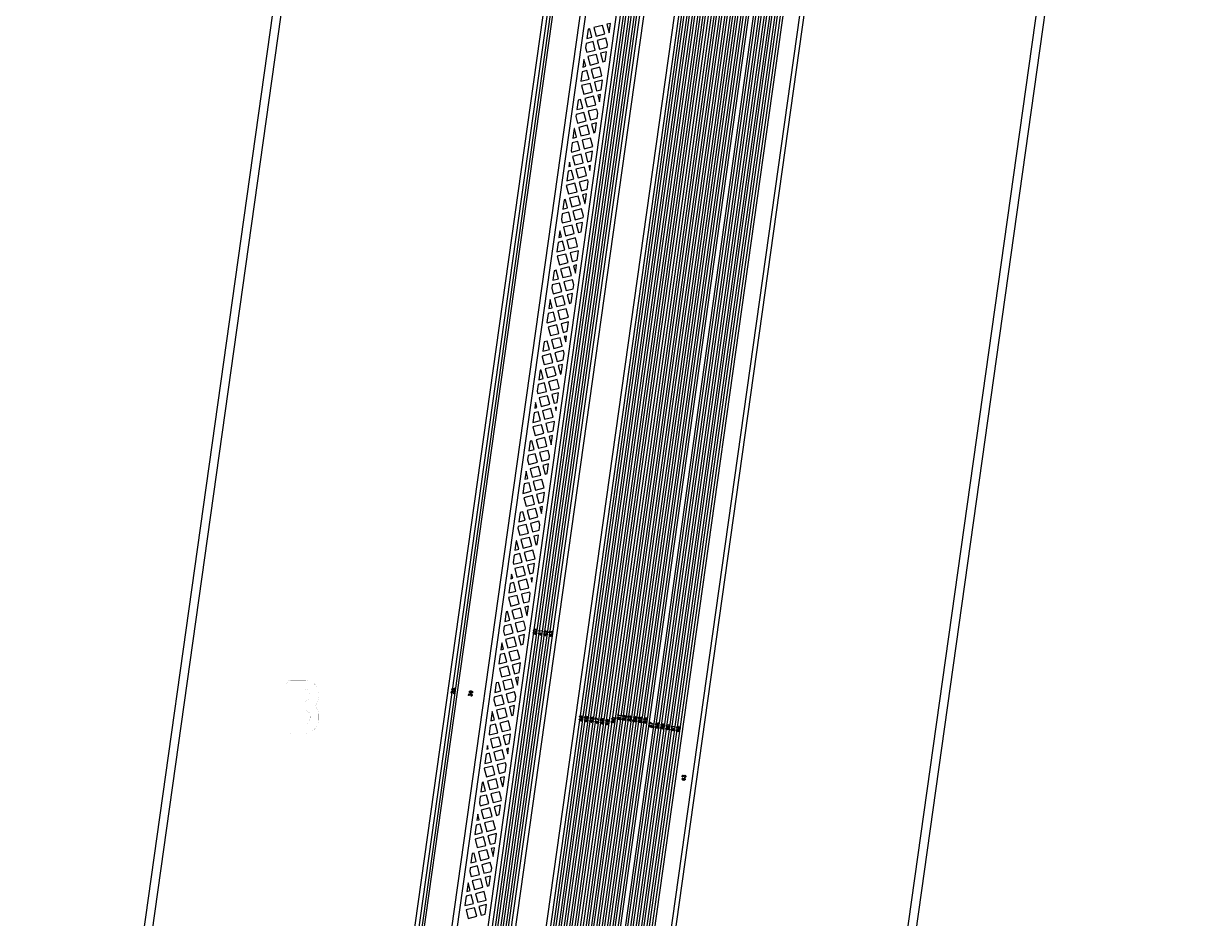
# Model space of a CAD drawing. Extents: x 150 to 463, y 50 to 272.
# Drawn here: x 180.66 to 207.08, y 125.58 to 145.83 of the extents above; entities that cross this region are included whole.
import ezdxf

# ---------------------------------------------------------------- set-up
doc = ezdxf.new("R2010")
doc.units = 0
for name, color, linetype in [('bak_bak_btr2-bcq4636', 9, 'Continuous'), ('bak_outline', 8, 'Continuous'), ('biaozhu1', 5, 'Continuous'), ('quyukuang', 6, 'Continuous')]:
    doc.layers.add(name, color=color, linetype=linetype)

msp = doc.modelspace()

# ---------------------------------------------------------------- linework, layer by layer
at = {"layer": 'bak_bak_btr2-bcq4636'}
for p, q in [((193.94, 145.834), (193.858, 145.813)), ((193.849, 145.191), (193.717, 145.157)), ((193.339, 145.02), (193.315, 144.846)), ((193.759, 144.548), (193.577, 144.501)), ((193.714, 144.226), (193.652, 144.21)), ((193.652, 144.21), (193.691, 144.062)), ((193.691, 144.062), (193.714, 144.226)), ((193.623, 143.583), (193.512, 143.554)), ((193.533, 142.94), (193.372, 142.898)), ((193.012, 142.691), (192.999, 142.595)), ((193.488, 142.619), (193.447, 142.608)), ((193.447, 142.608), (193.472, 142.509)), ((193.472, 142.509), (193.488, 142.619)), ((193.397, 141.975), (193.307, 141.952)), ((193.307, 141.332), (193.166, 141.296)), ((192.794, 141.139), (192.773, 140.988)), ((193.217, 140.689), (193.026, 140.64)), ((193.171, 140.368), (193.101, 140.349)), ((193.101, 140.349), (193.145, 140.18)), ((193.145, 140.18), (193.171, 140.368)), ((192.576, 139.586), (192.547, 139.38)), ((193.081, 139.724), (192.961, 139.693)), ((192.991, 139.081), (192.821, 139.037)), ((192.945, 138.76), (192.896, 138.747)), ((192.896, 138.747), (192.927, 138.628)), ((192.927, 138.628), (192.945, 138.76)), ((192.855, 138.117), (192.756, 138.091)), ((192.765, 137.474), (192.616, 137.435)), ((192.248, 137.257), (192.23, 137.129)), ((192.719, 137.152), (192.691, 137.145)), ((192.691, 137.145), (192.709, 137.075)), ((192.709, 137.075), (192.719, 137.152)), ((192.629, 136.509), (192.551, 136.489)), ((192.551, 136.489), (192.6, 136.299)), ((192.6, 136.299), (192.629, 136.509)), ((192.539, 135.866), (192.41, 135.833)), ((192.03, 135.705), (192.004, 135.521)), ((192.448, 135.223), (192.27, 135.177)), ((192.403, 134.901), (192.345, 134.886)), ((192.345, 134.886), (192.381, 134.746)), ((192.381, 134.746), (192.403, 134.901)), ((192.313, 134.258), (192.205, 134.23)), ((192.222, 133.615), (192.065, 133.574)), ((191.703, 133.376), (191.688, 133.27)), ((192.177, 133.293), (192.14, 133.284)), ((192.14, 133.284), (192.163, 133.194)), ((192.163, 133.194), (192.177, 133.293)), ((192.087, 132.65), (192, 132.628)), ((191.485, 131.823), (191.462, 131.662)), ((191.996, 132.007), (191.859, 131.972)), ((191.906, 131.364), (191.719, 131.316)), ((191.861, 131.042), (191.794, 131.025)), ((191.836, 130.865), (191.861, 131.042)), ((191.794, 131.025), (191.836, 130.865)), ((191.77, 130.399), (191.654, 130.369)), ((191.68, 129.756), (191.514, 129.713)), ((191.157, 129.494), (191.146, 129.411)), ((191.635, 129.435), (191.589, 129.423)), ((191.589, 129.423), (191.618, 129.312)), ((191.618, 129.312), (191.635, 129.435)), ((191.544, 128.791), (191.449, 128.767)), ((191.454, 128.148), (191.309, 128.111)), ((190.939, 127.942), (190.92, 127.804)), ((191.318, 127.184), (191.243, 127.164)), ((191.243, 127.164), (191.29, 126.983)), ((191.29, 126.983), (191.318, 127.184)), ((191.228, 126.541), (191.103, 126.508)), ((190.721, 126.389), (190.694, 126.196)), ((191.138, 125.897), (190.963, 125.852))]:
    msp.add_line(p, q, dxfattribs=at)
for points in [[(198.575, 174.621), (198.583, 174.611, -0.131128), (198.595, 174.588, 0.106139), (198.709, 174.343, 0.053546), (198.782, 174.265, -0.053498), (198.87, 174.169, -0.052892), (198.923, 174.08, -0.132253), (198.94, 173.977), (198.76, 172.694, 0.091975), (198.771, 172.34, 0.067399), (198.922, 171.928), (199.225, 171.354, -0.036746), (199.398, 170.958), (199.427, 170.881, -0.131039), (199.642, 169.031), (198.334, 159.73, -0.163327), (196.639, 156.338, 0.131967), (195.213, 153.879), (195.165, 153.683, 0.021614), (195.078, 153.218), (188.652, 107.495, 0.030161), (188.537, 106.05, 0.077088), (189.033, 102.399)], [(200.098, 174.68, 0.149414), (200.134, 174.538, -0.05097), (200.136, 174.532, 0.124583), (200.311, 174.395, -0.127127), (200.701, 174.085), (201.614, 172.874, -0.198996), (201.731, 172.418), (200.029, 160.302, -0.012848), (199.941, 159.775), (199.894, 159.444, -0.170085), (197.668, 155.135, 0.036039), (197.312, 154.693, 0.094193), (196.714, 153.348), (196.696, 153.269, 0.017656), (196.647, 152.995), (190.198, 107.106, 0.197313)], [(200.471, 174.615, 0.202262), (200.498, 174.498, -0.1152), (200.505, 174.485, 0.024082), (200.612, 174.371, -0.038219), (200.782, 174.178), (201.71, 172.946, -0.198783), (201.85, 172.401), (200.147, 160.285, -0.012779), (200.059, 159.755), (200.013, 159.427, -0.169928), (197.753, 155.05, 0.035783), (197.41, 154.625, 0.094144), (196.831, 153.321), (196.814, 153.243, 0.017658), (196.766, 152.978), (190.316, 107.089, 0.19731)], [(190.138, 107.114), (196.588, 153.004, -0.017657), (196.638, 153.282), (196.655, 153.361, -0.130859), (197.626, 155.178, 0.170248), (199.835, 159.456), (199.882, 159.786, 0.012866), (199.969, 160.31), (201.672, 172.426, 0.198996), (201.566, 172.838), (200.653, 174.049, 0.127162), (200.287, 174.34, -0.122223), (200.092, 174.492, -0.174433), (200.076, 174.508, -0.034462), (200.073, 174.511, 0.138387), (199.957, 174.6)], [(190.257, 107.098), (196.706, 152.987, -0.017658), (196.755, 153.256), (196.772, 153.335, -0.130433), (197.71, 155.092, -0.01794), (197.711, 155.093, 0.021406), (198.152, 155.548, 0.148454), (199.955, 159.448), (200, 159.766, 0.012793), (200.088, 160.294), (201.791, 172.41, 0.198786), (201.662, 172.91), (200.734, 174.142, 0.038253), (200.57, 174.328, -0.024255), (200.459, 174.447, -0.137379), (200.446, 174.459, 0.143456), (200.351, 174.515)], [(190.376, 107.081), (196.825, 152.97, -0.01763), (196.872, 153.231, -0.135611), (197.796, 155.009, 0.021282), (198.242, 155.468, 0.148297), (200.074, 159.427, 0.00777), (200.074, 159.433, -0.015446), (200.074, 159.434), (200.118, 159.746, 0.012731), (200.207, 160.277), (201.913, 172.418, 0.198499), (201.773, 172.962), (200.904, 174.118, -0.02873), (200.794, 174.296, -0.106724), (200.785, 174.307, -0.027329), (200.771, 174.34, -0.002186), (200.764, 174.354, 0.137636), (200.655, 174.462)], [(200.825, 174.534, 0.193345), (200.845, 174.333, -0.06394), (200.847, 174.325, 0.028665), (200.953, 174.153), (201.821, 172.998, -0.198502), (201.973, 172.41), (200.266, 160.269, -0.012713), (200.177, 159.735), (200.132, 159.409, -0.169765), (197.838, 154.966, 0.035528), (197.509, 154.556, 0.099432), (196.931, 153.218, 0.01763), (196.884, 152.961), (190.435, 107.073, 0.197297)], [(190.497, 107.084), (196.944, 152.952, -0.01762), (196.989, 153.205, -0.135414), (197.882, 154.924, 0.006579), (198.026, 155.064, 0.014578), (198.331, 155.388, 0.147932), (200.192, 159.402, 0.006059), (200.193, 159.413, -0.027454), (200.193, 159.416, -0.037766), (200.194, 159.42), (200.237, 159.726, 0.012633), (200.325, 160.259), (202.043, 172.484, 0.198697), (201.918, 172.969), (201.035, 174.141, -0.183075), (200.981, 174.325, 0.164766), (200.949, 174.433)], [(201.106, 174.417, 0.171345), (201.045, 174.314, -0.096418), (201.04, 174.303, 0.161902), (201.082, 174.178), (201.966, 173.005, -0.198698), (202.103, 172.476), (200.387, 160.271, -0.013082), (200.296, 159.716), (200.254, 159.419, -0.05642), (200.254, 159.412, -0.170182), (197.924, 154.882, 0.029886), (197.652, 154.551, 0.004213), (197.608, 154.488, 0.099474), (197.048, 153.192, 0.017615), (197.003, 152.944), (190.554, 107.056, 0.197286)], [(201.499, 174.418, 0.170332), (201.518, 174.298, -0.131789), (201.525, 174.283), (201.68, 174.078, -0.198919), (201.769, 173.732), (201.754, 173.625, 0.198328), (201.809, 173.413), (202.116, 173.005, -0.198839), (202.234, 172.549), (200.393, 159.448, -0.090852), (199.482, 156.708, -0.05656), (198.465, 155.268, -0.014573), (198.153, 154.937, -0.006425), (198.009, 154.797, 0.029594), (197.75, 154.48, 0.004216), (197.706, 154.419, 0.099847), (197.164, 153.162, 0.013588), (197.129, 152.977, 0.004004), (197.122, 152.93), (190.673, 107.039, 0.19729)], [(201.832, 174.364, 0.168135), (201.854, 174.246), (201.877, 174.218, -0.215062), (201.932, 174.03), (201.873, 173.608, 0.198095), (201.905, 173.485), (202.253, 173.023, -0.199002), (202.362, 172.6), (200.512, 159.431, -0.090872), (199.587, 156.65, -0.056548), (198.555, 155.188, -0.014571), (198.238, 154.852, -0.004457), (198.137, 154.753, 0.022675), (198.034, 154.645, 0.022465), (197.847, 154.41, 0.004204), (197.805, 154.35, 0.085944), (197.324, 153.316, 0.024447), (197.276, 153.091, -0.020824), (197.275, 153.089), (190.801, 107.021, 0.197275)], [(200.354, 174.13, 0.165147), (200.473, 174.062, -0.114734), (200.487, 174.057, -0.145941), (200.62, 173.988, -0.077087), (200.626, 173.982), (201.518, 172.802, -0.117926), (201.61, 172.591, -0.079299), (201.611, 172.521), (199.758, 159.343, -0.166082), (197.581, 155.218, 0.030727), (197.263, 154.833, 0.004291), (197.213, 154.762, 0.094312), (196.596, 153.374), (196.579, 153.294, 0.017683), (196.528, 153.012), (190.079, 107.122, 0.197317)], [(190.613, 107.048), (197.07, 152.987, -0.013572), (197.106, 153.174, -0.016115), (197.106, 153.176, -0.027791), (197.107, 153.179, -0.135195), (197.967, 154.84, 0.006448), (198.111, 154.979, 0.014576), (198.421, 155.308, 0.056555), (199.43, 156.737, 0.090852), (200.334, 159.456), (202.175, 172.558, 0.198838), (202.069, 172.969), (201.761, 173.377, -0.198329), (201.695, 173.633), (201.71, 173.74, 0.198918), (201.632, 174.042), (201.475, 174.251, -0.123534), (201.464, 174.262, 0.156302), (201.358, 174.326)], [(190.741, 107.03), (197.217, 153.102, -0.024394), (197.267, 153.332, -0.091429), (197.799, 154.445, -0.022477), (197.989, 154.684, -0.022647), (198.096, 154.797, 0.00445), (198.196, 154.894, 0.014569), (198.51, 155.228, 0.056557), (199.535, 156.679, 0.090864), (200.452, 159.44), (202.303, 172.609, 0.199002), (202.205, 172.987), (201.857, 173.449, -0.198135), (201.814, 173.616), (201.873, 174.039, 0.215004), (201.832, 174.179), (201.776, 174.245, -0.052682), (201.771, 174.248, 0.121171), (201.703, 174.276)], [(190.885, 107.192), (197.326, 153.023, -0.030934), (197.383, 153.3, -0.085915), (197.854, 154.316, -0.004204), (197.896, 154.375, -0.022473), (198.079, 154.606, -0.022666), (198.179, 154.71, 0.00446), (198.281, 154.809, 0.014574), (198.6, 155.149, 0.056553), (199.64, 156.621, 0.090857), (200.571, 159.423), (202.433, 172.67, 0.198639), (202.349, 172.996), (201.953, 173.522, -0.198105), (201.932, 173.6), (202.004, 174.11, -0.097183), (202.004, 174.122, 0.194175), (201.975, 174.259)], [(202.129, 174.235, 0.139654), (202.071, 174.144, -0.03308), (202.068, 174.111, -0.097907), (202.063, 174.099), (201.992, 173.592, 0.197705), (202.001, 173.558), (202.396, 173.032, -0.198647), (202.492, 172.662), (200.63, 159.415, -0.090866), (199.693, 156.592, -0.056549), (198.645, 155.109, -0.014574), (198.323, 154.767, -0.004471), (198.22, 154.667, 0.02263), (198.124, 154.566, 0.022486), (197.944, 154.339, 0.004217), (197.903, 154.281, 0.085871), (197.44, 153.285, 0.030903), (197.386, 153.015), (190.945, 107.183, 0.13433)], [(191.004, 107.175), (197.445, 153.007, -0.03091), (197.498, 153.269, -0.085882), (197.953, 154.247, -0.004187), (197.993, 154.304, -0.02251), (198.17, 154.527, -0.022689), (198.262, 154.624, 0.004452), (198.365, 154.724, 0.014583), (198.69, 155.069, 0.056538), (199.745, 156.563, 0.090869), (200.69, 159.406), (202.552, 172.661, 0.198851), (202.448, 173.064), (202.097, 173.53, -0.198939), (202.076, 173.609), (202.149, 174.124, -0.20099), (202.192, 174.196, 0.014498), (202.201, 174.203), (202.217, 174.215, -0.16702), (202.23, 174.231, -0.005361), (202.234, 174.235, 0.140077), (202.269, 174.321)], [(202.366, 174.192, 0.161697), (202.262, 174.174), (202.227, 174.148, 0.199946), (202.208, 174.115), (202.136, 173.6, 0.199006), (202.145, 173.566), (202.496, 173.1, -0.198855), (202.612, 172.652), (200.749, 159.398, -0.090875), (199.798, 156.534, -0.056539), (198.734, 155.029, -0.014588), (198.408, 154.681, -0.004458), (198.303, 154.58, 0.022668), (198.215, 154.488, 0.022521), (198.042, 154.269, 0.00418), (198.002, 154.213, 0.085844), (197.556, 153.254, 0.030897), (197.505, 152.998), (191.063, 107.167, 0.134309)], [(202.745, 173.938, -2.551562), (202.904, 173.84, 0.248014), (202.794, 173.714, -0.121073), (202.789, 173.702, 0.032699), (202.771, 173.62), (202.749, 173.462, 0.156344), (202.819, 173.059, -0.095443), (202.872, 172.881, -0.051998), (202.867, 172.744), (200.987, 159.365, -0.105339), (199.759, 155.993, -0.0058), (199.728, 155.945, -0.040157), (198.913, 154.869, -0.014585), (198.577, 154.511, -0.004164), (198.477, 154.414, 0.026104), (198.376, 154.307, 0.019914), (198.236, 154.127, 0.004144), (198.198, 154.075, 0.008026), (198.147, 153.999, 0.018978), (198.037, 153.812, 0.034871), (197.791, 153.182, 0.040718), (197.742, 152.965), (191.301, 107.134, 0.134255)], [(190.019, 107.13), (196.469, 153.02, -0.017683), (196.521, 153.307), (196.538, 153.389, -0.130764), (197.537, 155.259, -0.015801), (197.544, 155.265, 0.021526), (197.973, 155.707, 0.143837), (199.699, 159.353), (201.552, 172.53, 0.079607), (201.551, 172.58, 0.117777), (201.47, 172.765), (200.583, 173.94, -0.028079), (200.581, 173.942, 0.148147), (200.478, 173.998, -0.113249), (200.463, 173.997, 0.164963), (200.33, 173.964)], [(191.242, 107.142), (197.683, 152.974, -0.040773), (197.733, 153.2, -0.03499), (197.984, 153.84, -0.01905), (198.097, 154.032, -0.00808), (198.149, 154.11, -0.004148), (198.188, 154.163, -0.019886), (198.33, 154.346, -0.026069), (198.436, 154.457, 0.004159), (198.535, 154.554, 0.014583), (198.869, 154.909, 0.040174), (199.678, 155.978, 0.005829), (199.708, 156.025, 0.014662), (199.956, 156.447, 0.090874), (200.927, 159.373), (202.808, 172.753, 0.051888), (202.812, 172.877, 0.094545), (202.765, 173.032, -0.156316), (202.69, 173.47), (202.712, 173.628, -0.063546), (202.759, 173.8, 0.17017), (202.747, 173.931, -0.066663), (202.745, 173.938)], [(191.598, 107.093), (198.018, 152.775, -0.034933), (198.041, 152.882), (198.12, 153.16, -0.120556), (198.737, 154.239), (198.936, 154.449, 0.008583), (199.138, 154.67, 0.040001), (199.979, 155.779, -0.024259), (199.981, 155.783, -0.01633), (199.983, 155.786, 0.005148), (200.013, 155.834, 0.011098), (200.212, 156.166, 0.00357), (200.272, 156.274, 0.090865), (201.283, 159.323), (203.052, 171.905, -0.156117), (203.257, 172.33, 0.057318), (203.311, 172.402, 0.09793), (203.416, 172.704), (203.558, 173.713, -0.080926), (203.558, 173.73, 0.154137), (203.537, 173.848)], [(203.715, 173.823, 0.155105), (203.663, 173.715, -0.077182), (203.658, 173.699), (203.516, 172.69, -0.097992), (203.398, 172.35, -0.057483), (203.33, 172.26, 0.155911), (203.152, 171.891), (201.384, 159.309, -0.094372), (200.3, 156.116, -0.011096), (200.1, 155.78, -0.005099), (200.068, 155.731, -0.022444), (200.066, 155.727, -0.014718), (200.064, 155.725, -0.040004), (199.214, 154.602, -0.008569), (199.01, 154.379), (198.81, 154.169, 0.120556), (198.218, 153.132), (198.138, 152.854, 0.034937), (198.119, 152.761), (191.698, 107.079, 0.13416)], [(191.877, 107.054), (198.297, 152.736, -0.034935), (198.311, 152.804), (198.391, 153.082, -0.065949), (198.636, 153.644, -0.04457), (199.015, 154.124), (199.14, 154.255, 0.00857), (199.349, 154.482, 0.00976), (199.577, 154.749, 0.011377), (199.83, 155.071, -0.013202), (199.831, 155.072, 0.046541), (200.377, 155.88), (200.519, 156.138, 0.090863), (201.562, 159.284), (203.33, 171.865, -0.198947), (203.522, 172.19, 0.198393), (203.661, 172.427), (203.747, 173.037, -0.172955), (203.96, 173.444, 0.164678), (204.151, 173.795, -0.135781), (204.151, 173.812, 0.142501), (204.119, 173.949)], [(204.296, 173.933, 0.162645), (204.214, 173.797, -0.064133), (204.211, 173.79, -0.166576), (204, 173.4, 0.172915), (203.806, 173.029), (203.72, 172.418, -0.198512), (203.558, 172.142, 0.19886), (203.39, 171.856), (201.621, 159.275, -0.090863), (200.571, 156.11), (200.43, 155.851, -0.046512), (199.878, 155.034, -0.011365), (199.623, 154.711, -0.009756), (199.393, 154.443, -0.008562), (199.184, 154.214), (199.059, 154.082, 0.044548), (198.686, 153.612, 0.065732), (198.449, 153.066), (198.369, 152.787, 0.034919), (198.356, 152.727), (191.936, 107.046, 0.134094)], [(191.758, 107.071), (198.178, 152.752, -0.035072), (198.196, 152.837), (198.276, 153.116, -0.120543), (198.854, 154.128), (199.053, 154.338, 0.008577), (199.259, 154.562, 0.009763), (199.484, 154.825, 0.030179), (200.114, 155.691, -0.031889), (200.116, 155.694, -0.033025), (200.118, 155.698, 0.005133), (200.151, 155.748, 0.011099), (200.352, 156.086, 0.002151), (200.389, 156.152, 0.092271), (201.443, 159.3), (203.212, 171.882, -0.198644), (203.449, 172.286, 0.198515), (203.542, 172.444), (203.675, 173.39, -0.118608), (203.771, 173.632, 0.054059), (203.782, 173.681)], [(203.879, 173.598, 0.112276), (203.79, 173.549, 0.089201), (203.735, 173.382), (203.602, 172.435, -0.198871), (203.485, 172.238, 0.198447), (203.271, 171.874), (201.503, 159.292, -0.094371), (200.404, 156.056, -0.011094), (200.201, 155.716, -0.005118), (200.168, 155.665, -0.029288), (200.166, 155.662, -0.030349), (200.165, 155.659, -0.039947), (199.303, 154.523, -0.00857), (199.097, 154.297), (198.897, 154.087, 0.120543), (198.333, 153.099), (198.254, 152.821, 0.035073), (198.237, 152.744), (191.817, 107.063, 0.134126)], [(191.995, 107.038), (198.414, 152.711, -0.034708), (198.428, 152.773), (198.507, 153.05, -0.065644), (198.737, 153.58, -0.044401), (199.103, 154.041), (199.227, 154.172, 0.008572), (199.438, 154.403, 0.009755), (199.67, 154.673, 0.011331), (199.925, 154.997, 0.046431), (200.483, 155.823), (200.624, 156.081, 0.090862), (201.681, 159.267), (203.44, 171.783, -0.180605), (203.62, 172.115, 0.180296), (203.78, 172.41), (203.865, 173.02, -0.040988), (203.886, 173.11, -0.135214), (203.959, 173.222), (204.301, 173.524), (204.308, 173.641)], [(192.114, 107.022), (198.531, 152.683, -0.034439), (198.544, 152.746), (198.622, 153.016, -0.065396), (198.839, 153.516, -0.044202), (199.19, 153.958), (199.315, 154.09, 0.008558), (199.528, 154.323, 0.009748), (199.762, 154.596, 0.011263), (200.02, 154.923, 0.046322), (200.588, 155.765), (200.73, 156.023, 0.090846), (201.799, 159.25), (203.558, 171.766, -0.180859), (203.699, 172.025, 0.180187), (203.898, 172.393), (203.962, 172.843, -0.320742), (204.404, 173.308, 0.320328), (204.668, 173.586), (204.679, 173.66, -0.118634), (204.678, 173.675, -0.012346), (204.68, 173.687, 0.137936), (204.651, 173.787)], [(204.808, 173.773, 0.183009), (204.742, 173.663, -0.078962), (204.738, 173.654), (204.728, 173.578, -0.320611), (204.415, 173.249, 0.320577), (204.021, 172.834), (203.958, 172.385, -0.180283), (203.738, 171.979, 0.180777), (203.618, 171.758), (201.859, 159.242, -0.090846), (200.782, 155.995), (200.641, 155.736, -0.046295), (200.066, 154.885, -0.011218), (199.808, 154.558, -0.00974), (199.573, 154.283, -0.008553), (199.358, 154.049), (199.166, 153.844, 0.0362), (198.889, 153.484, 0.065149), (198.679, 153), (198.602, 152.729, 0.03444), (198.591, 152.675), (192.173, 107.013, 0.134032)], [(204.429, 173.549), (204.351, 173.488), (203.998, 173.177, 0.135173), (203.943, 173.092, 0.040825), (203.925, 173.012), (203.839, 172.402, -0.180386), (203.659, 172.07, 0.180548), (203.499, 171.775), (201.74, 159.259, -0.090862), (200.677, 156.052), (200.535, 155.794, -0.046402), (199.972, 154.96, -0.011284), (199.716, 154.635, -0.009751), (199.483, 154.363, -0.008565), (199.271, 154.131), (199.076, 153.923, 0.036416), (198.788, 153.548, 0.065432), (198.564, 153.033), (198.485, 152.756, 0.034708), (198.474, 152.702), (192.055, 107.03, 0.134064)], [(205.283, 158.278), (198.163, 107.621, 0.154619)], [(180.864, 105.955), (187.748, 154.941, -0.256399)], [(193.538, 154.055), (186.976, 107.369, 0.198905)], [(187.078, 107.355), (193.64, 154.04, -0.171129)], [(193.699, 154.032), (187.138, 107.346, 0.198913)], [(187.197, 107.338), (193.758, 154.024, -0.178427)], [(194.362, 153.939), (187.801, 107.253, 0.198913)], [(187.928, 107.235), (194.489, 153.921, -0.176717)], [(188.754, 107.481), (195.18, 153.203, -0.021514)], [(195.24, 153.195), (188.813, 107.472, 0.107543)], [(188.873, 107.464), (195.299, 153.186, -0.020783)], [(195.358, 153.178), (188.932, 107.456, 0.096705)], [(188.992, 107.448), (195.418, 153.17, -0.020757)], [(195.477, 153.161), (189.051, 107.44, 0.096709)], [(189.11, 107.432), (195.536, 153.152, -0.02168)], [(195.596, 153.144), (189.64, 110.766, -0.016404)], [(189.75, 110.809), (195.697, 153.129, -0.020756)], [(196.367, 153.035), (189.918, 107.145, 0.197325)], [(191.123, 107.159), (197.564, 152.99, -0.030938)], [(197.623, 152.982), (191.182, 107.151, 0.134283)], [(191.36, 107.126), (197.802, 152.958, -0.035646)], [(197.861, 152.95), (191.42, 107.118, 0.134232)], [(191.479, 107.11), (197.92, 152.941, -0.035429)], [(192.233, 107.005), (198.65, 152.667, -0.034201)], [(198.709, 152.658), (192.292, 106.997, 0.133995)], [(192.447, 107.618), (198.77, 152.607, -0.034514)], [(199.134, 152.555), (192.804, 107.527, 0.001439)]]:
    msp.add_lwpolyline(points, format="xyb", dxfattribs=at)
for points in [[(197.98, 152.933), (191.538, 107.101)], [(192.912, 107.539), (198.471, 147.096)], [(193.858, 145.813), (193.908, 145.619), (193.91, 145.62), (193.94, 145.834)], [(193.717, 145.157), (193.767, 144.963), (193.819, 144.977), (193.849, 145.191)], [(193.315, 144.846), (193.38, 144.863), (193.339, 145.02)], [(193.577, 144.501), (193.627, 144.307), (193.729, 144.333), (193.759, 144.548)], [(193.512, 143.554), (193.562, 143.361), (193.593, 143.369), (193.623, 143.583)], [(193.372, 142.898), (193.422, 142.705), (193.503, 142.726), (193.533, 142.94)], [(192.999, 142.595), (193.035, 142.605), (193.012, 142.691)], [(193.307, 141.952), (193.357, 141.758), (193.367, 141.761), (193.397, 141.975)], [(193.166, 141.296), (193.217, 141.102), (193.277, 141.118), (193.307, 141.332)], [(192.773, 140.988), (192.829, 141.002), (192.794, 141.139)], [(193.026, 140.64), (193.076, 140.446), (193.186, 140.475), (193.217, 140.689)], [(192.547, 139.38), (192.624, 139.4), (192.576, 139.586)], [(192.961, 139.693), (193.011, 139.5), (193.051, 139.51), (193.081, 139.724)], [(192.821, 139.037), (192.871, 138.844), (192.96, 138.867), (192.991, 139.081)], [(192.756, 138.091), (192.806, 137.897), (192.825, 137.902), (192.855, 138.117)], [(192.616, 137.435), (192.666, 137.241), (192.735, 137.259), (192.765, 137.474)], [(192.23, 137.129), (192.278, 137.141), (192.248, 137.257)], [(192.41, 135.833), (192.46, 135.639), (192.509, 135.651), (192.539, 135.866)], [(192.004, 135.521), (192.073, 135.539), (192.03, 135.705)], [(192.27, 135.177), (192.32, 134.983), (192.418, 135.008), (192.448, 135.223)], [(192.205, 134.23), (192.255, 134.036), (192.283, 134.044), (192.313, 134.258)], [(192.065, 133.574), (192.115, 133.38), (192.192, 133.4), (192.222, 133.615)], [(191.688, 133.27), (191.728, 133.28), (191.703, 133.376)], [(192, 132.628), (192.05, 132.434), (192.057, 132.436), (192.087, 132.65)], [(191.462, 131.662), (191.522, 131.678), (191.485, 131.823)], [(191.859, 131.972), (191.91, 131.778), (191.966, 131.793), (191.996, 132.007)], [(191.719, 131.316), (191.769, 131.122), (191.876, 131.15), (191.906, 131.364)], [(191.654, 130.369), (191.704, 130.176), (191.74, 130.185), (191.77, 130.399)], [(191.514, 129.713), (191.564, 129.52), (191.65, 129.542), (191.68, 129.756)], [(191.146, 129.411), (191.177, 129.419), (191.157, 129.494)], [(191.449, 128.767), (191.499, 128.573), (191.514, 128.577), (191.544, 128.791)], [(191.309, 128.111), (191.359, 127.917), (191.424, 127.934), (191.454, 128.148)], [(190.92, 127.804), (190.971, 127.817), (190.939, 127.942)], [(191.103, 126.508), (191.153, 126.315), (191.198, 126.326), (191.228, 126.541)], [(190.694, 126.196), (190.766, 126.215), (190.721, 126.389)], [(190.963, 125.852), (191.013, 125.659), (191.108, 125.683), (191.138, 125.897)]]:
    msp.add_lwpolyline(points, dxfattribs=at)
for points in [[(193.405, 145.489), (193.52, 145.519), (193.47, 145.713), (193.435, 145.704)], [(193.567, 145.738), (193.617, 145.544), (193.811, 145.594), (193.761, 145.788)], [(193.376, 145.279), (193.402, 145.179), (193.595, 145.229), (193.545, 145.422), (193.39, 145.382)], [(193.642, 145.447), (193.692, 145.254), (193.864, 145.298), (193.872, 145.356), (193.836, 145.497)], [(193.427, 145.082), (193.477, 144.888), (193.671, 144.938), (193.62, 145.132)], [(193.27, 144.525), (193.455, 144.573), (193.405, 144.766), (193.3, 144.739)], [(193.502, 144.791), (193.552, 144.598), (193.746, 144.648), (193.696, 144.841)], [(193.287, 144.426), (193.337, 144.232), (193.53, 144.282), (193.48, 144.476)], [(193.179, 143.882), (193.315, 143.917), (193.265, 144.11), (193.209, 144.096)], [(193.362, 144.135), (193.412, 143.942), (193.605, 143.992), (193.555, 144.185)], [(193.158, 143.727), (193.197, 143.576), (193.39, 143.626), (193.34, 143.82), (193.164, 143.774)], [(193.437, 143.845), (193.487, 143.651), (193.638, 143.69), (193.654, 143.803), (193.631, 143.895)], [(193.089, 143.238), (193.175, 143.261), (193.125, 143.454), (193.119, 143.453)], [(193.222, 143.479), (193.272, 143.286), (193.465, 143.336), (193.415, 143.529)], [(193.297, 143.189), (193.347, 142.995), (193.54, 143.045), (193.49, 143.239)], [(193.048, 142.95), (193.056, 142.92), (193.25, 142.97), (193.2, 143.164), (193.074, 143.131)], [(193.081, 142.823), (193.131, 142.63), (193.325, 142.68), (193.275, 142.873)], [(192.953, 142.274), (193.11, 142.314), (193.06, 142.508), (192.984, 142.488)], [(193.156, 142.533), (193.207, 142.339), (193.4, 142.389), (193.35, 142.583)], [(192.941, 142.167), (192.991, 141.974), (193.185, 142.024), (193.135, 142.217)], [(193.232, 142.242), (193.282, 142.049), (193.412, 142.083), (193.436, 142.251), (193.425, 142.292)], [(193.016, 141.877), (193.066, 141.683), (193.26, 141.733), (193.21, 141.927)], [(192.863, 141.631), (192.969, 141.658), (192.919, 141.852), (192.893, 141.845)], [(193.091, 141.586), (193.141, 141.393), (193.322, 141.439), (193.327, 141.474), (193.285, 141.636)], [(192.83, 141.398), (192.851, 141.318), (193.045, 141.368), (192.995, 141.561), (192.848, 141.523)], [(192.876, 141.221), (192.926, 141.027), (193.12, 141.077), (193.07, 141.271)], [(192.727, 140.666), (192.904, 140.712), (192.854, 140.905), (192.758, 140.88)], [(192.951, 140.93), (193.001, 140.737), (193.195, 140.787), (193.145, 140.98)], [(192.736, 140.565), (192.786, 140.371), (192.98, 140.421), (192.929, 140.615)], [(192.811, 140.274), (192.861, 140.081), (193.055, 140.131), (193.005, 140.324)], [(192.637, 140.023), (192.764, 140.056), (192.714, 140.249), (192.667, 140.237)], [(192.886, 139.984), (192.936, 139.79), (193.096, 139.832), (193.109, 139.922), (193.08, 140.034)], [(192.612, 139.845), (192.646, 139.715), (192.839, 139.765), (192.789, 139.959), (192.622, 139.916)], [(192.671, 139.618), (192.721, 139.425), (192.914, 139.475), (192.864, 139.668)], [(192.503, 139.069), (192.505, 139.059), (192.699, 139.109), (192.649, 139.303), (192.532, 139.273)], [(192.746, 139.328), (192.796, 139.134), (192.99, 139.184), (192.939, 139.378)], [(192.53, 138.962), (192.581, 138.769), (192.774, 138.819), (192.724, 139.012)], [(192.606, 138.672), (192.656, 138.478), (192.849, 138.528), (192.799, 138.722)], [(192.411, 138.415), (192.559, 138.453), (192.509, 138.647), (192.441, 138.629)], [(192.681, 138.381), (192.731, 138.188), (192.87, 138.224), (192.891, 138.369), (192.874, 138.432)], [(192.394, 138.292), (192.44, 138.113), (192.634, 138.163), (192.584, 138.356), (192.396, 138.308)], [(192.321, 137.772), (192.419, 137.797), (192.369, 137.991), (192.351, 137.986)], [(192.465, 138.016), (192.515, 137.822), (192.709, 137.872), (192.659, 138.066)], [(192.285, 137.516), (192.3, 137.457), (192.494, 137.507), (192.444, 137.7), (192.306, 137.665)], [(192.54, 137.725), (192.591, 137.532), (192.78, 137.581), (192.781, 137.593), (192.734, 137.776)], [(192.325, 137.36), (192.375, 137.166), (192.569, 137.216), (192.519, 137.41)], [(192.4, 137.069), (192.45, 136.876), (192.644, 136.926), (192.594, 137.12)], [(192.185, 136.807), (192.354, 136.851), (192.303, 137.044), (192.215, 137.022)], [(192.185, 136.704), (192.235, 136.51), (192.429, 136.56), (192.379, 136.754)], [(192.475, 136.779), (192.525, 136.585), (192.644, 136.616), (192.672, 136.816), (192.669, 136.829)], [(192.095, 136.164), (192.213, 136.195), (192.163, 136.388), (192.125, 136.379)], [(192.26, 136.413), (192.31, 136.22), (192.504, 136.27), (192.454, 136.464)], [(192.067, 135.963), (192.095, 135.854), (192.288, 135.904), (192.238, 136.098), (192.08, 136.057)], [(192.335, 136.123), (192.385, 135.929), (192.554, 135.973), (192.563, 136.04), (192.529, 136.173)], [(192.12, 135.757), (192.17, 135.564), (192.364, 135.614), (192.313, 135.808)], [(191.959, 135.199), (192.148, 135.248), (192.098, 135.442), (191.989, 135.414)], [(192.195, 135.467), (192.245, 135.273), (192.439, 135.323), (192.389, 135.517)], [(191.98, 135.101), (192.03, 134.908), (192.223, 134.958), (192.173, 135.152)], [(191.869, 134.556), (192.008, 134.592), (191.958, 134.786), (191.899, 134.771)], [(192.055, 134.811), (192.105, 134.617), (192.298, 134.667), (192.248, 134.861)], [(191.848, 134.411), (191.889, 134.252), (192.083, 134.302), (192.033, 134.496), (191.854, 134.449)], [(192.13, 134.521), (192.18, 134.327), (192.328, 134.365), (192.345, 134.488), (192.323, 134.571)], [(191.915, 134.155), (191.965, 133.961), (192.158, 134.011), (192.108, 134.205)], [(191.778, 133.913), (191.868, 133.936), (191.818, 134.13), (191.809, 134.128)], [(191.739, 133.635), (191.749, 133.596), (191.943, 133.646), (191.893, 133.84), (191.763, 133.806)], [(191.99, 133.865), (192.04, 133.671), (192.233, 133.721), (192.183, 133.915)], [(191.774, 133.499), (191.824, 133.305), (192.018, 133.355), (191.968, 133.549)], [(191.643, 132.949), (191.803, 132.99), (191.753, 133.184), (191.673, 133.163)], [(191.849, 133.209), (191.899, 133.015), (192.093, 133.065), (192.043, 133.259)], [(191.634, 132.843), (191.684, 132.649), (191.878, 132.699), (191.828, 132.893)], [(191.925, 132.918), (191.975, 132.724), (192.102, 132.757), (192.127, 132.935), (192.118, 132.968)], [(191.552, 132.305), (191.662, 132.334), (191.612, 132.528), (191.583, 132.52)], [(191.709, 132.553), (191.759, 132.359), (191.953, 132.409), (191.903, 132.603)], [(191.521, 132.082), (191.544, 131.993), (191.738, 132.043), (191.688, 132.237), (191.537, 132.198)], [(191.784, 132.262), (191.834, 132.068), (192.011, 132.114), (192.018, 132.159), (191.978, 132.312)], [(191.569, 131.897), (191.619, 131.703), (191.813, 131.753), (191.763, 131.947)], [(191.417, 131.341), (191.597, 131.387), (191.547, 131.581), (191.447, 131.555)], [(191.644, 131.606), (191.694, 131.412), (191.888, 131.463), (191.838, 131.656)], [(191.429, 131.241), (191.479, 131.047), (191.672, 131.097), (191.622, 131.291)], [(191.326, 130.698), (191.457, 130.731), (191.407, 130.925), (191.357, 130.912)], [(191.504, 130.95), (191.554, 130.756), (191.748, 130.807), (191.698, 131)], [(191.303, 130.529), (191.339, 130.391), (191.532, 130.441), (191.482, 130.635), (191.311, 130.59)], [(191.579, 130.66), (191.629, 130.466), (191.785, 130.506), (191.799, 130.606), (191.773, 130.71)], [(191.236, 130.055), (191.317, 130.075), (191.267, 130.269), (191.266, 130.269)], [(191.364, 130.294), (191.414, 130.1), (191.607, 130.151), (191.557, 130.344)], [(191.194, 129.753), (191.198, 129.735), (191.392, 129.785), (191.342, 129.979), (191.221, 129.947)], [(191.439, 130.004), (191.489, 129.81), (191.682, 129.86), (191.632, 130.054)], [(191.223, 129.638), (191.274, 129.444), (191.467, 129.495), (191.417, 129.688)], [(191.101, 129.09), (191.252, 129.129), (191.202, 129.323), (191.131, 129.304)], [(191.299, 129.348), (191.349, 129.154), (191.542, 129.204), (191.492, 129.398)], [(191.085, 128.977), (191.133, 128.788), (191.327, 128.839), (191.277, 129.032), (191.085, 128.983)], [(191.374, 129.057), (191.424, 128.864), (191.559, 128.899), (191.581, 129.053), (191.567, 129.107)], [(191.01, 128.447), (191.112, 128.473), (191.062, 128.667), (191.04, 128.661)], [(191.158, 128.692), (191.208, 128.498), (191.402, 128.548), (191.352, 128.742)], [(191.233, 128.401), (191.284, 128.208), (191.469, 128.256), (191.472, 128.277), (191.427, 128.451)], [(190.976, 128.2), (190.993, 128.132), (191.187, 128.183), (191.137, 128.376), (190.995, 128.34)], [(191.018, 128.036), (191.068, 127.842), (191.262, 127.892), (191.212, 128.086)], [(190.875, 127.482), (191.047, 127.527), (190.996, 127.72), (190.905, 127.696)], [(191.093, 127.745), (191.143, 127.552), (191.337, 127.602), (191.287, 127.795)], [(190.878, 127.38), (190.928, 127.186), (191.122, 127.236), (191.072, 127.43)], [(191.168, 127.455), (191.218, 127.261), (191.334, 127.291), (191.363, 127.501), (191.362, 127.505)], [(190.953, 127.089), (191.003, 126.896), (191.197, 126.946), (191.147, 127.139)], [(190.784, 126.839), (190.906, 126.871), (190.856, 127.064), (190.814, 127.053)], [(191.028, 126.799), (191.078, 126.605), (191.243, 126.648), (191.254, 126.725), (191.222, 126.849)], [(190.757, 126.648), (190.788, 126.53), (190.981, 126.58), (190.931, 126.774), (190.769, 126.732)], [(190.813, 126.433), (190.863, 126.24), (191.057, 126.29), (191.006, 126.483)], [(190.649, 125.874), (190.841, 125.924), (190.791, 126.118), (190.679, 126.089)], [(190.888, 126.143), (190.938, 125.949), (191.132, 125.999), (191.082, 126.193)], [(190.673, 125.777), (190.723, 125.584), (190.916, 125.634), (190.866, 125.827)]]:
    msp.add_lwpolyline(points, close=True, dxfattribs=at)
at = {"layer": 'bak_outline'}
msp.add_lwpolyline([(198.362, 107.599), (205.482, 158.256, 0.021809), (205.565, 159.124), (205.939, 166.267, -0.014503), (205.986, 166.845, -0.002809), (205.987, 166.853, -0.00798), (206.019, 167.112), (206.02, 167.118), (207.077, 174.633, 0.410507), (206.65, 175.192), (197.136, 176.529, 0.145242), (196.574, 176.438), (196.354, 176.333, 0.250757), (195.797, 175.571), (193.877, 161.907, -0.255094), (192.152, 159.608), (190.43, 158.824, 0.256396), (187.55, 154.969), (180.664, 105.973, 0.207725)], format="xyb", dxfattribs=at)
at = {"layer": 'biaozhu1'}
for p, q in [((192.213, 132.041), (192.234, 132.023)), ((192.331, 132.024), (192.353, 132.006)), ((192.45, 132.008), (192.472, 131.99)), ((192.569, 131.995), (192.591, 131.977)), ((193.251, 130.08), (193.273, 130.062)), ((193.261, 130.15), (193.283, 130.132)), ((193.37, 130.064), (193.392, 130.046)), ((193.489, 130.047), (193.511, 130.029)), ((193.608, 130.03), (193.629, 130.012)), ((193.726, 130.013), (193.748, 129.995)), ((193.845, 129.998), (193.867, 129.98)), ((194.479, 130.132), (194.501, 130.114))]:
    msp.add_line(p, q, dxfattribs=at)
for points in [[(192.199, 132.107, -0.384874), (192.248, 132.128, -0.474538), (192.278, 132.094)], [(192.278, 132.094, -0.40158), (192.201, 132.096), (192.199, 132.105, -0.098492), (192.199, 132.107)], [(192.32, 132.092, -0.703193), (192.324, 132.1), (192.394, 132.09, -1), (192.392, 132.08), (192.336, 132.088)], [(192.339, 132.081, -1.522622), (192.328, 132.083), (192.32, 132.092)], [(192.336, 132.088, -0.073031), (192.337, 132.087), (192.339, 132.081)], [(192.436, 132.071, -0.68802), (192.473, 132.091), (192.482, 132.083, -0.052743), (192.483, 132.083), (192.505, 132.058)], [(192.505, 132.058), (192.509, 132.087, -1), (192.519, 132.086), (192.513, 132.046, -0.647611), (192.505, 132.043), (192.476, 132.076, 0.340994), (192.447, 132.08)], [(192.554, 132.05), (192.559, 132.081, -0.6037), (192.567, 132.084), (192.584, 132.069, -1.205824), (192.623, 132.033)], [(192.455, 132.052, -0.325521), (192.436, 132.069, -0.137927), (192.436, 132.071)], [(192.447, 132.08, 0.57044), (192.457, 132.062, -1), (192.455, 132.052)], [(192.567, 132.071), (192.564, 132.049, -1), (192.554, 132.05)], [(192.62, 132.068, 0.372972), (192.594, 132.066), (192.593, 132.059, -0.6037), (192.584, 132.056), (192.567, 132.071)], [(192.623, 132.033), (192.616, 132.031, -1), (192.613, 132.041, 0.637756), (192.62, 132.068)], [(190.385, 130.753, -0.644413), (190.352, 130.764, -0.100349), (190.352, 130.766)], [(190.381, 130.774, 0.610192), (190.364, 130.775), (190.362, 130.765)], [(190.341, 130.688), (190.346, 130.719, -0.6037), (190.354, 130.722), (190.371, 130.707, -1.209515), (190.41, 130.671)], [(190.354, 130.709), (190.351, 130.687, -1), (190.341, 130.688)], [(190.407, 130.706, 0.373162), (190.381, 130.704), (190.38, 130.697, -0.6037), (190.371, 130.694), (190.354, 130.709)], [(190.41, 130.671), (190.403, 130.669, -1), (190.4, 130.679, 0.637709), (190.407, 130.706)], [(190.732, 130.633), (190.737, 130.664, -0.6037), (190.745, 130.667), (190.762, 130.652, -1.209515), (190.801, 130.616)], [(190.745, 130.654), (190.742, 130.632, -1), (190.732, 130.633)], [(190.744, 130.714, -0.374501), (190.792, 130.732, -0.585447), (190.817, 130.69, -0.20629), (190.814, 130.687), (190.807, 130.686)], [(190.794, 130.721, -0.595777), (190.77, 130.688, -0.357833), (190.744, 130.712, -0.098492), (190.744, 130.714)], [(190.798, 130.651, 0.373162), (190.772, 130.649), (190.771, 130.642, -0.6037), (190.762, 130.639), (190.745, 130.654)], [(190.801, 130.616), (190.794, 130.614, -1), (190.791, 130.624, 0.637709), (190.798, 130.651)], [(190.807, 130.686, -1.48706), (190.81, 130.697, 0.775817), (190.794, 130.721)], [(193.355, 130.118), (193.359, 130.147, -1), (193.369, 130.145), (193.365, 130.122), (193.38, 130.118, -0.523098), (193.407, 130.151)], [(193.421, 130.136, 0.820187), (193.393, 130.114, -0.738988), (193.388, 130.106), (193.359, 130.113, -0.393885), (193.355, 130.118)], [(193.417, 130.099, -1), (193.414, 130.109, 0.637756), (193.421, 130.136)], [(193.555, 130.105, -0.420821), (193.478, 130.105), (193.476, 130.114, -0.098492), (193.476, 130.116)], [(193.492, 130.136, -1.487277), (193.489, 130.125, 0.775086), (193.505, 130.1)], [(193.592, 130.079), (193.597, 130.119, -0.542898), (193.605, 130.122), (193.67, 130.084, -1), (193.665, 130.076), (193.606, 130.11)], [(193.606, 130.11), (193.601, 130.078, -1), (193.592, 130.079)], [(193.745, 130.063, -0.644413), (193.712, 130.075, -0.100349), (193.712, 130.077)], [(193.741, 130.085, 0.610192), (193.724, 130.085), (193.722, 130.076)], [(193.832, 130.064, -0.374501), (193.88, 130.082, -0.585447), (193.906, 130.04, -0.20629), (193.902, 130.038), (193.896, 130.036)], [(193.882, 130.071, -0.595777), (193.858, 130.038, -0.357833), (193.832, 130.062, -0.098492), (193.832, 130.064)], [(193.896, 130.036, -1.48706), (193.898, 130.047, 0.775817), (193.882, 130.071)], [(193.957, 130.025), (193.961, 130.053, -1), (193.971, 130.052), (193.967, 130.028), (193.982, 130.025, -0.52383), (194.009, 130.057)], [(194.023, 130.043, 0.820361), (193.995, 130.021, -0.738988), (193.99, 130.012), (193.961, 130.019, -0.393885), (193.957, 130.025)], [(193.968, 130.106, -0.384874), (194.018, 130.127, -0.474538), (194.047, 130.093)], [(194.047, 130.093, -0.40158), (193.97, 130.095), (193.968, 130.104, -0.098492), (193.968, 130.106)], [(194.018, 130.006, -1), (194.016, 130.016, 0.637709), (194.023, 130.043)], [(194.088, 130.098), (194.092, 130.126, -1), (194.102, 130.125), (194.099, 130.101), (194.113, 130.097, -0.52383), (194.14, 130.13)], [(194.154, 130.116, 0.820361), (194.126, 130.093, -0.738988), (194.121, 130.085), (194.092, 130.092, -0.393885), (194.088, 130.098)], [(194.102, 130.18, -0.703193), (194.106, 130.188), (194.175, 130.179, -1), (194.174, 130.169), (194.118, 130.176)], [(194.121, 130.169, -1.522622), (194.11, 130.171), (194.102, 130.18)], [(194.118, 130.176, -0.073031), (194.119, 130.175), (194.121, 130.169)], [(194.15, 130.079, -1), (194.147, 130.088, 0.637709), (194.154, 130.116)], [(194.207, 130.081), (194.211, 130.11, -1), (194.221, 130.108), (194.217, 130.084), (194.232, 130.081, -0.52383), (194.259, 130.113)], [(194.273, 130.099, 0.820361), (194.245, 130.077, -0.738988), (194.24, 130.069), (194.211, 130.076, -0.393885), (194.207, 130.081)], [(194.218, 130.159, -0.68802), (194.255, 130.178), (194.264, 130.171, -0.052743), (194.265, 130.171), (194.287, 130.146)], [(194.237, 130.14, -0.325521), (194.218, 130.156, -0.137927), (194.218, 130.159)], [(194.229, 130.168, 0.57044), (194.238, 130.15, -1), (194.237, 130.14)], [(194.287, 130.146), (194.291, 130.175, -1), (194.301, 130.173), (194.295, 130.134, -0.647611), (194.286, 130.131), (194.258, 130.164, 0.340994), (194.229, 130.168)], [(194.269, 130.062, -1), (194.266, 130.072, 0.637709), (194.273, 130.099)], [(194.326, 130.065), (194.33, 130.093, -1), (194.34, 130.092), (194.336, 130.068), (194.351, 130.064, -0.52383), (194.378, 130.097)], [(194.391, 130.083, 0.820361), (194.364, 130.06, -0.738988), (194.359, 130.052), (194.33, 130.059, -0.393885), (194.326, 130.065)], [(194.335, 130.134), (194.34, 130.165, -0.6037), (194.348, 130.168), (194.365, 130.154, -1.205824), (194.404, 130.117)], [(194.348, 130.155), (194.345, 130.133, -1), (194.335, 130.134)], [(194.401, 130.152, 0.372972), (194.375, 130.15), (194.374, 130.143, -0.6037), (194.365, 130.14), (194.348, 130.155)], [(194.387, 130.046, -1), (194.385, 130.055, 0.637709), (194.391, 130.083)], [(194.404, 130.117), (194.397, 130.115, -1), (194.394, 130.125, 0.637756), (194.401, 130.152)], [(194.444, 130.048), (194.448, 130.077, -1), (194.458, 130.075), (194.455, 130.052), (194.47, 130.048, -0.52383), (194.496, 130.081)], [(194.51, 130.066, 0.820361), (194.482, 130.044, -0.738988), (194.477, 130.036), (194.448, 130.043, -0.393885), (194.444, 130.048)], [(194.506, 130.029, -1), (194.503, 130.039, 0.637709), (194.51, 130.066)], [(194.563, 130.032), (194.567, 130.061, -1), (194.577, 130.059), (194.574, 130.035), (194.589, 130.032, -0.52383), (194.615, 130.065)], [(194.629, 130.05, 0.820361), (194.601, 130.028, -0.738988), (194.596, 130.02), (194.567, 130.027, -0.393885), (194.563, 130.032)], [(194.573, 130.102), (194.577, 130.13, -1), (194.587, 130.129), (194.584, 130.105), (194.598, 130.101, -0.523098), (194.625, 130.134)], [(194.639, 130.12, 0.820187), (194.611, 130.097, -0.738988), (194.606, 130.089), (194.577, 130.096, -0.393885), (194.573, 130.102)], [(194.625, 130.013, -1), (194.622, 130.023, 0.637709), (194.629, 130.05)], [(194.635, 130.083, -1), (194.632, 130.092, 0.637756), (194.639, 130.12)], [(194.682, 130.016), (194.686, 130.044, -1), (194.696, 130.043), (194.693, 130.019), (194.707, 130.015, -0.52383), (194.734, 130.048)], [(194.748, 130.034, 0.820361), (194.72, 130.011, -0.738988), (194.715, 130.003), (194.686, 130.01, -0.393885), (194.682, 130.016)], [(194.773, 130.088, -0.420821), (194.696, 130.088), (194.694, 130.097, -0.098492), (194.694, 130.099)], [(194.71, 130.119, -1.487277), (194.707, 130.108, 0.775086), (194.723, 130.084)], [(194.744, 129.997, -1), (194.741, 130.006, 0.637709), (194.748, 130.034)], [(194.82, 129.985), (194.825, 130.025, -0.542898), (194.833, 130.028), (194.898, 129.99, -1), (194.893, 129.982), (194.834, 130.016)], [(194.834, 130.016), (194.83, 129.984, -1), (194.82, 129.985)], [(194.994, 129.967, -0.644413), (194.961, 129.978, -0.100349), (194.961, 129.98)], [(194.99, 129.988, 0.610192), (194.972, 129.989), (194.971, 129.979)], [(195.08, 129.966, -0.374501), (195.128, 129.984, -0.585447), (195.154, 129.942, -0.20629), (195.151, 129.94), (195.144, 129.938)], [(195.131, 129.973, -0.595777), (195.107, 129.94, -0.357833), (195.08, 129.964, -0.098492), (195.08, 129.966)], [(195.144, 129.938, -1.48706), (195.146, 129.949, 0.775817), (195.131, 129.973)], [(194.811, 129.922), (194.815, 129.95, -1), (194.825, 129.949), (194.821, 129.925), (194.836, 129.921, -0.52383), (194.863, 129.954)], [(194.877, 129.94, 0.820361), (194.849, 129.917, -0.738988), (194.844, 129.909), (194.815, 129.916, -0.393885), (194.811, 129.922)], [(194.872, 129.903, -1), (194.87, 129.912, 0.637709), (194.877, 129.94)], [(194.95, 129.902), (194.954, 129.93, -1), (194.964, 129.929), (194.961, 129.905), (194.975, 129.902, -0.52383), (195.002, 129.934)], [(195.016, 129.92, 0.820361), (194.988, 129.898, -0.738988), (194.983, 129.889), (194.954, 129.896, -0.393885), (194.95, 129.902)], [(195.012, 129.883, -1), (195.009, 129.893, 0.637709), (195.016, 129.92)], [(195.069, 129.885), (195.073, 129.914, -1), (195.083, 129.912), (195.079, 129.888), (195.094, 129.885, -0.52383), (195.121, 129.918)], [(195.135, 129.903, 0.820361), (195.107, 129.881, -0.738988), (195.102, 129.873), (195.073, 129.88, -0.393885), (195.069, 129.885)], [(195.131, 129.866, -1), (195.128, 129.876, 0.637709), (195.135, 129.903)], [(195.268, 129.868, -0.42095), (195.191, 129.868), (195.189, 129.877, -0.098263), (195.189, 129.879)], [(195.198, 129.945, -0.384874), (195.248, 129.966, -0.474538), (195.277, 129.932)], [(195.277, 129.932, -0.40158), (195.201, 129.935), (195.198, 129.943, -0.098492), (195.198, 129.945)], [(195.205, 129.899, -1.487359), (195.203, 129.888, 0.775252), (195.218, 129.863)], [(195.386, 129.846, -0.42095), (195.309, 129.846), (195.307, 129.855, -0.098263), (195.307, 129.857)], [(195.318, 129.925, -0.703193), (195.323, 129.933), (195.392, 129.924, -1), (195.391, 129.914), (195.335, 129.922)], [(195.323, 129.877, -1.487359), (195.321, 129.866, 0.775252), (195.336, 129.841)], [(195.338, 129.914, -1.522622), (195.327, 129.916), (195.318, 129.925)], [(195.335, 129.922, -0.073031), (195.336, 129.92), (195.338, 129.914)], [(195.505, 129.829, -0.42095), (195.428, 129.83), (195.426, 129.839, -0.098263), (195.426, 129.841)], [(195.435, 129.904, -0.68802), (195.472, 129.924), (195.481, 129.916, -0.052743), (195.482, 129.916), (195.504, 129.891)], [(195.454, 129.885, -0.325521), (195.435, 129.902, -0.137927), (195.435, 129.904)], [(195.442, 129.86, -1.487359), (195.439, 129.849, 0.775252), (195.455, 129.825)], [(195.446, 129.913, 0.57044), (195.455, 129.895, -1), (195.454, 129.885)], [(195.504, 129.891), (195.508, 129.92, -1), (195.518, 129.919), (195.512, 129.879, -0.647611), (195.503, 129.876), (195.475, 129.909, 0.340994), (195.446, 129.913)], [(195.634, 128.724, -0.42095), (195.557, 128.725), (195.555, 128.733, -0.098263), (195.554, 128.735)], [(195.562, 128.791), (195.567, 128.822, -0.6037), (195.575, 128.825), (195.592, 128.81, -1.205824), (195.631, 128.773)], [(195.575, 128.811), (195.572, 128.789, -1), (195.562, 128.791)], [(195.57, 128.755, -1.487359), (195.568, 128.744, 0.775252), (195.583, 128.72)], [(195.628, 128.809, 0.372972), (195.602, 128.807), (195.6, 128.8, -0.6037), (195.592, 128.797), (195.575, 128.811)], [(195.631, 128.773), (195.624, 128.772, -1), (195.621, 128.781, 0.637756), (195.628, 128.809)]]:
    msp.add_lwpolyline(points, format="xyb", dxfattribs=at)
for points in [[(192.209, 132.106), (192.211, 132.1, 0.272352), (192.265, 132.092, 0.311921), (192.268, 132.108, 0.272464), (192.213, 132.116), (192.21, 132.11)], [(192.193, 132.044, -0.766666), (192.197, 132.053), (192.238, 132.047), (192.239, 132.056, -1), (192.249, 132.055), (192.248, 132.046), (192.266, 132.043, -1), (192.264, 132.033), (192.246, 132.036), (192.243, 132.012, -0.59452), (192.235, 132.009)], [(192.311, 132.028, -0.766666), (192.315, 132.036), (192.357, 132.031), (192.358, 132.04, -1), (192.368, 132.038), (192.366, 132.029), (192.385, 132.027, -1), (192.383, 132.017), (192.365, 132.019), (192.362, 131.996, -0.59452), (192.354, 131.993)], [(192.43, 132.011, -0.766666), (192.434, 132.02), (192.475, 132.014), (192.477, 132.024, -1), (192.487, 132.022), (192.485, 132.013), (192.503, 132.011, -1), (192.502, 132.001), (192.484, 132.003), (192.481, 131.98, -0.59452), (192.472, 131.977)], [(192.55, 131.999, -0.766666), (192.553, 132.007), (192.595, 132.002), (192.596, 132.011, -1), (192.606, 132.009), (192.604, 132), (192.623, 131.998, -1), (192.621, 131.988), (192.603, 131.99), (192.6, 131.967, -0.59452), (192.592, 131.964)], [(193.232, 130.084, -0.766666), (193.235, 130.093), (193.277, 130.087), (193.278, 130.096, -1), (193.288, 130.095), (193.286, 130.086), (193.305, 130.083, -1), (193.303, 130.073), (193.285, 130.076), (193.282, 130.052, -0.59452), (193.274, 130.049)], [(193.241, 130.153, -0.760502), (193.245, 130.162), (193.286, 130.156), (193.288, 130.165, -1), (193.298, 130.164), (193.296, 130.155), (193.314, 130.152, -1), (193.313, 130.142), (193.295, 130.145), (193.292, 130.122, -0.589065), (193.283, 130.118)], [(193.35, 130.067, -0.766666), (193.354, 130.076), (193.395, 130.07), (193.397, 130.079, -1), (193.406, 130.078), (193.405, 130.069), (193.423, 130.066, -1), (193.422, 130.056), (193.404, 130.059), (193.401, 130.036, -0.59452), (193.392, 130.032)], [(193.469, 130.05, -0.766666), (193.473, 130.059), (193.514, 130.054), (193.515, 130.063, -1), (193.525, 130.061), (193.524, 130.052), (193.542, 130.05, -1), (193.541, 130.04), (193.523, 130.042), (193.519, 130.019, -0.59452), (193.511, 130.016)], [(193.588, 130.034, -0.766666), (193.591, 130.043), (193.633, 130.037), (193.634, 130.046, -1), (193.644, 130.045), (193.643, 130.035), (193.661, 130.033, -1), (193.659, 130.023), (193.641, 130.025), (193.638, 130.002, -0.59452), (193.63, 129.999)], [(193.706, 130.017, -0.766666), (193.71, 130.026), (193.751, 130.02), (193.753, 130.029, -1), (193.763, 130.028), (193.761, 130.018), (193.779, 130.016, -1), (193.778, 130.006), (193.76, 130.008), (193.757, 129.985, -0.59452), (193.748, 129.982)], [(193.826, 130.001, -0.766666), (193.829, 130.01), (193.871, 130.004), (193.872, 130.014, -1), (193.882, 130.012), (193.88, 130.003), (193.899, 130.001, -1), (193.897, 129.991), (193.879, 129.993), (193.876, 129.97, -0.59452), (193.868, 129.967)], [(193.978, 130.105), (193.98, 130.099, 0.272352), (194.034, 130.091, 0.311921), (194.037, 130.107, 0.272464), (193.982, 130.115), (193.979, 130.109)], [(194.459, 130.136, -0.760502), (194.463, 130.145), (194.504, 130.139), (194.506, 130.148, -1), (194.515, 130.147), (194.514, 130.137), (194.532, 130.135, -1), (194.531, 130.125), (194.513, 130.128), (194.51, 130.104, -0.589065), (194.501, 130.101)], [(195.208, 129.945), (195.21, 129.939, 0.272352), (195.265, 129.931, 0.311921), (195.267, 129.947, 0.272464), (195.212, 129.954), (195.209, 129.949)]]:
    msp.add_lwpolyline(points, format="xyb", close=True, dxfattribs=at)
for points in [[(192.234, 132.023), (192.236, 132.037), (192.213, 132.041)], [(192.353, 132.006), (192.355, 132.021), (192.331, 132.024)], [(192.472, 131.99), (192.474, 132.005), (192.45, 132.008)], [(192.591, 131.977), (192.593, 131.992), (192.569, 131.995)], [(193.273, 130.062), (193.275, 130.077), (193.251, 130.08)], [(193.283, 130.132), (193.285, 130.146), (193.261, 130.15)], [(193.392, 130.046), (193.394, 130.06), (193.37, 130.064)], [(193.511, 130.029), (193.513, 130.044), (193.489, 130.047)], [(193.629, 130.012), (193.631, 130.027), (193.608, 130.03)], [(193.748, 129.995), (193.75, 130.01), (193.726, 130.013)], [(193.867, 129.98), (193.869, 129.995), (193.845, 129.998)], [(194.501, 130.114), (194.503, 130.129), (194.479, 130.132)]]:
    msp.add_lwpolyline(points, dxfattribs=at)
for centre, radius in [((190.408, 130.764), 0.0155), ((190.77, 130.711), 0.0149), ((193.529, 130.11), 0.0149), ((193.768, 130.074), 0.0155), ((193.858, 130.061), 0.0149), ((194.747, 130.093), 0.0149), ((195.016, 129.978), 0.0155), ((195.107, 129.963), 0.0149), ((195.242, 129.873), 0.0149), ((195.36, 129.851), 0.0149), ((195.479, 129.835), 0.0149), ((195.607, 128.73), 0.0149)]:
    msp.add_circle(centre, radius, dxfattribs=at)
for centre, radius, start, end in [((190.373, 130.769), 0.0204, 36.4148, 187.7418), ((190.372, 130.768), 0.0104, 196.1832, 35.176), ((190.409, 130.764), 0.026, 205.0376, 138.9604), ((193.408, 130.124), 0.0263, 288.5517, 92.9347), ((193.495, 130.116), 0.0197, 100.9192, 181.2122), ((193.526, 130.11), 0.0233, 82.1663, 205.3122), ((193.53, 130.108), 0.0255, 352.7645, 91.513), ((193.732, 130.079), 0.0204, 36.4148, 187.7418), ((193.732, 130.079), 0.0104, 196.1832, 35.176), ((193.768, 130.074), 0.026, 205.0376, 138.9604), ((194.01, 130.031), 0.0263, 288.5639, 92.749), ((194.141, 130.104), 0.0263, 288.5639, 92.749), ((194.26, 130.087), 0.0263, 288.5639, 92.749), ((194.379, 130.071), 0.0263, 288.5639, 92.749), ((194.498, 130.054), 0.0263, 288.5639, 92.749), ((194.616, 130.038), 0.0263, 288.5639, 92.749), ((194.626, 130.108), 0.0263, 288.5517, 92.9347), ((194.713, 130.1), 0.0197, 100.9192, 181.2122), ((194.744, 130.094), 0.0233, 82.1663, 205.3122), ((194.735, 130.022), 0.0263, 288.5639, 92.749), ((194.748, 130.091), 0.0255, 352.7645, 91.513), ((194.981, 129.983), 0.0204, 36.4148, 187.7418), ((194.981, 129.982), 0.0104, 196.1832, 35.176), ((195.017, 129.978), 0.026, 205.0376, 138.9604), ((194.864, 129.928), 0.0263, 288.5639, 92.749), ((195.003, 129.908), 0.0263, 288.5639, 92.749), ((195.122, 129.891), 0.0263, 288.5639, 92.749), ((195.209, 129.879), 0.0197, 100.9685, 181.147), ((195.239, 129.873), 0.0233, 82.1723, 205.3005), ((195.243, 129.871), 0.0255, 352.7486, 91.5284), ((195.327, 129.857), 0.0197, 100.9685, 181.147), ((195.357, 129.851), 0.0233, 82.1723, 205.3005), ((195.361, 129.849), 0.0255, 352.7486, 91.5284), ((195.445, 129.841), 0.0197, 100.9685, 181.147), ((195.476, 129.835), 0.0233, 82.1723, 205.3005), ((195.48, 129.833), 0.0255, 352.7486, 91.5284), ((195.574, 128.736), 0.0197, 100.9685, 181.147), ((195.605, 128.73), 0.0233, 82.1723, 205.3005), ((195.608, 128.727), 0.0255, 352.7486, 91.5284)]:
    msp.add_arc(centre, radius, start, end, dxfattribs=at)
at = {"layer": 'quyukuang', "const_width": 0.001}
msp.add_lwpolyline([(187.574, 125.986), (187.574, 133.564), (198.546, 133.564), (198.546, 125.986)], close=True, dxfattribs=at)
for points in [[(186.612, 129.875), (186.612, 130.875, -0.414228), (186.712, 130.975), (187.055, 130.975, -0.345835), (187.345, 130.691, -0.225668), (187.259, 130.399), (187.285, 130.366, -0.074506), (187.3, 130.341), (187.338, 130.246, -0.096461), (187.345, 130.208), (187.345, 130.066, -0.351657), (187.055, 129.775), (186.712, 129.775, -0.414228)], [(186.812, 130.499), (187.035, 130.499), (187.107, 130.529, 0.372558), (187.107, 130.745), (187.035, 130.775), (186.812, 130.775)], [(186.812, 129.975), (187.035, 129.975), (187.107, 130.005, 0.320743), (187.107, 130.269), (187.035, 130.299), (186.812, 130.299)]]:
    msp.add_lwpolyline(points, format="xyb", close=True, dxfattribs=at)

doc.saveas('drawing.dxf')
